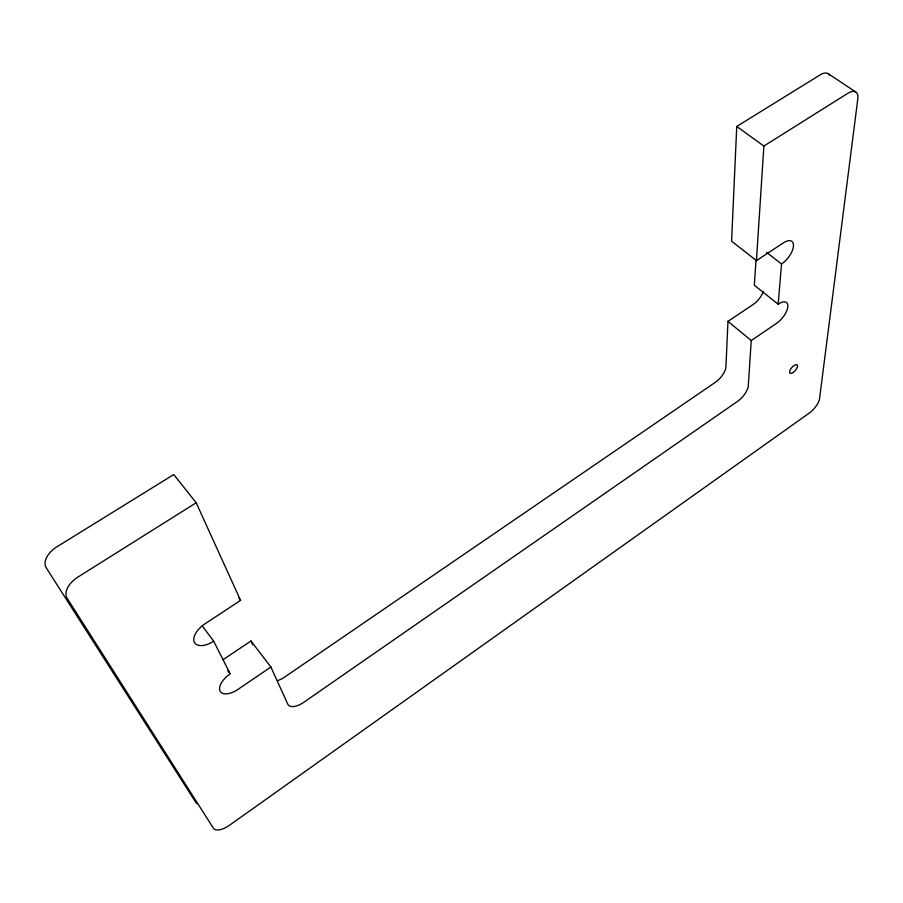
<?xml version="1.0" encoding="UTF-8"?>
<svg xmlns="http://www.w3.org/2000/svg" width="903" height="903" viewBox="0 0 903 903"><rect width="100%" height="100%" fill="white"/><g stroke="black" fill="none" stroke-linecap="round" stroke-linejoin="round"><path stroke-width="1.35" d="M763.317 291.692A14.38 6.705 -50.6 0 1 753.113 304.503L727.976 321.355L725.933 366.663A13.759 6.31 -48.8 0 1 715.424 382.262L284.468 677.194A15.565 7.8 -37.8 0 1 277.695 680.58M829.53 75.039A16.66 8.172 -55.4 0 0 820.15 74.881L736.746 126.454L731.588 241.169L756.432 260.628L783.33 242.907A15.362 7.156 -51.5 0 1 793.444 246.18A15.362 7.156 -51.5 0 1 781.546 263.992L778.149 304.198A14.55 6.547 -50.3 0 1 787.845 306.67A14.55 6.547 -50.3 0 1 776.524 323.364L751.24 340.555L748.305 385.66A13.917 6.14 -48.6 0 1 737.57 401.338L303.792 702.297A15.769 7.619 -38.2 0 1 287.775 704.137L270.9 667.024L250.944 641.006L222.996 659.743M755.98 260.245L754.355 285.269L778.149 304.198M756.432 260.628L763.882 146.06L847.782 93.336A16.886 7.992 -54.9 0 1 857.827 98.72L819.563 398.584A12.89 5.215 -48.8 0 1 809.348 413.021L229.633 825.173A15.441 6.863 -36.3 0 1 213.458 828.299L67.104 598.181A20.284 11.942 -32.7 0 1 78.03 577.006L196.188 502.768L173.76 474.56L56.878 546.823A19.968 12.134 -32.1 0 0 46.267 567.852L195.804 802.406A15.249 7.032 -35.9 0 0 197.215 803.647M270.9 667.024L238.008 689.384A16.897 8.578 -36.7 0 1 220.095 691.111A16.897 8.578 -36.7 0 1 230.186 673.886L213.661 641.153L202.227 625.869M196.188 502.768L240.582 600.382L204.925 623.86A17.823 9.594 -36.2 0 0 194.416 642.349A17.823 9.594 -36.2 0 0 213.661 641.153M827.972 73.549L855.57 91.892M736.746 126.454L763.882 146.06M766.591 252.411L781.546 263.992M727.976 321.355L751.24 340.555M238.9 598.215L240.582 600.382M227.691 670.534L229.351 672.769M250.944 641.006L252.693 644.776M793.195 372.476A5.429 2.303 -49.4 0 0 797.146 364.947A5.429 2.303 -49.4 0 0 790.328 369.666A5.429 2.303 -49.4 0 0 793.195 372.476"/></g></svg>
